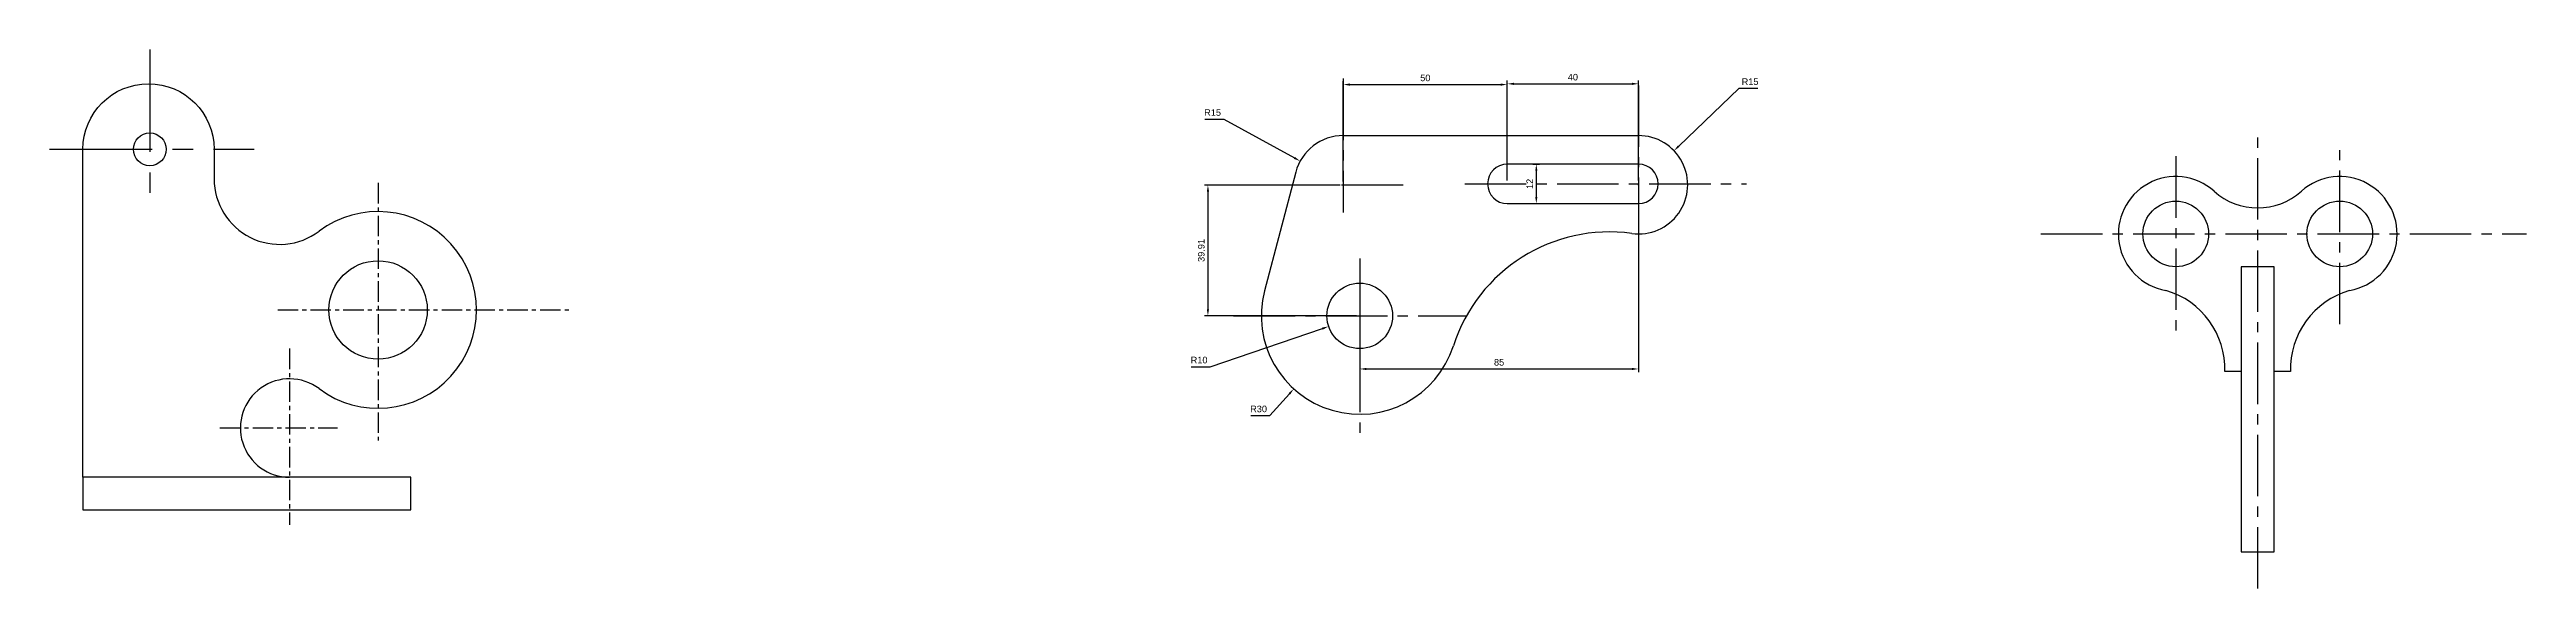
# Model space of a CAD drawing. Header units: millimetres. Extents: x 68 to 1734, y -38 to 214.
# Drawn here: x 68 to 823, y -38 to 126 of the extents above; entities that cross this region are included whole.
import ezdxf

# ---------------------------------------------------------------- set-up
doc = ezdxf.new("R2010")
doc.units = ezdxf.units.MM
doc.header["$LTSCALE"] = 5
doc.header["$MEASUREMENT"] = 0
doc.linetypes.add('CENTER', pattern=[2, 1.25, -0.25, 0.25, -0.25])
doc.linetypes.add('CENTER2', pattern=[1.125, 0.75, -0.125, 0.125, -0.125])
doc.styles.get("Standard").update_dxf_attribs({"font": 'arial.ttf'})
doc.dimstyles.get("Standard").update_dxf_attribs({"dimtxt": 2, "dimasz": 2, "dimexe": 1, "dimexo": 1, "dimgap": 1, "dimtad": 1, "dimtoh": 1, "dimdsep": 46, "dimtxsty": 'Standard', "dimcen": 0.09, "dimclrt": 2, "dimadec": 0, "dimazin": 0, "dimtfac": 1, "dimtofl": 0, "dimtmove": 0, "dimatfit": 3, "dimfxl": 1, "dimtolj": 1, "dimtzin": 0, "dimarcsym": 0})

# ---------------------------------------------------------------- blocks, each defined once
blk = doc.blocks.new('*D2')
at = {"color": 0, "lineweight": -2, "ltscale": 5, "transparency": 16777216}
for p, q in [((552.1, 84.17), (552.1, 27.72)), ((467.1, 43.91), (467.1, 27.72)), ((469.1, 28.72), (550.1, 28.72))]:
    blk.add_line(p, q, dxfattribs=at)
at = {"color": 0, "ltscale": 5, "transparency": 16777216}
for points in [[(469.1, 29.05), (469.1, 28.39), (467.1, 28.72)], [(550.1, 29.05), (550.1, 28.39), (552.1, 28.72)]]:
    blk.add_solid(points, dxfattribs=at)
at = {"layer": 'Defpoints', "color": 0, "ltscale": 5, "transparency": 16777216}
for p in [(552.1, 85.17), (467.1, 44.91), (552.1, 28.72)]:
    blk.add_point(p, dxfattribs=at)
at = {"color": 2, "ltscale": 5, "transparency": 16777216, "insert": (509.6, 30.74), "char_height": 2, "attachment_point": 5}
blk.add_mtext('\\A1;85', dxfattribs=at)
blk = doc.blocks.new('*D3')
at = {"color": 0, "lineweight": -2, "ltscale": 5, "transparency": 16777216}
for p, q in [((519.88, 91.17), (521.95, 91.17)), ((520.95, 89.17), (520.95, 81.17)), ((519.88, 79.17), (521.95, 79.17))]:
    blk.add_line(p, q, dxfattribs=at)
at = {"color": 0, "ltscale": 5, "transparency": 16777216}
for points in [[(520.62, 89.17), (521.28, 89.17), (520.95, 91.17)], [(520.62, 81.17), (521.28, 81.17), (520.95, 79.17)]]:
    blk.add_solid(points, dxfattribs=at)
at = {"layer": 'Defpoints', "color": 0, "ltscale": 5, "transparency": 16777216}
for p in [(518.88, 91.17), (518.88, 79.17), (520.95, 79.17)]:
    blk.add_point(p, dxfattribs=at)
at = {"color": 2, "ltscale": 5, "transparency": 16777216, "insert": (518.95, 85.17), "char_height": 2, "attachment_point": 5, "rotation": 90}
blk.add_mtext('\\A1;12', dxfattribs=at)
blk = doc.blocks.new('*D4')
at = {"color": 0, "lineweight": -2, "ltscale": 5, "transparency": 16777216}
for p, q in [((512.1, 86.17), (512.1, 116.69)), ((514.1, 115.69), (550.1, 115.69)), ((552.1, 86.17), (552.1, 116.69))]:
    blk.add_line(p, q, dxfattribs=at)
at = {"color": 0, "ltscale": 5, "transparency": 16777216}
for points in [[(514.1, 116.02), (514.1, 115.35), (512.1, 115.69)], [(550.1, 116.02), (550.1, 115.35), (552.1, 115.69)]]:
    blk.add_solid(points, dxfattribs=at)
at = {"layer": 'Defpoints', "color": 0, "ltscale": 5, "transparency": 16777216}
for p in [(552.1, 115.69), (512.1, 85.17), (552.1, 85.17)]:
    blk.add_point(p, dxfattribs=at)
at = {"color": 2, "ltscale": 5, "transparency": 16777216, "insert": (532.1, 117.71), "char_height": 2, "attachment_point": 5}
blk.add_mtext('\\A1;40', dxfattribs=at)
blk = doc.blocks.new('*D5')
at = {"color": 0, "lineweight": -2, "ltscale": 5, "transparency": 16777216}
for p, q in [((462.1, 85.91), (462.1, 116.46)), ((464.1, 115.46), (510.1, 115.46)), ((512.1, 86.17), (512.1, 116.46))]:
    blk.add_line(p, q, dxfattribs=at)
at = {"color": 0, "ltscale": 5, "transparency": 16777216}
for points in [[(464.1, 115.79), (464.1, 115.12), (462.1, 115.46)], [(510.1, 115.79), (510.1, 115.12), (512.1, 115.46)]]:
    blk.add_solid(points, dxfattribs=at)
at = {"layer": 'Defpoints', "color": 0, "ltscale": 5, "transparency": 16777216}
for p in [(512.1, 115.46), (462.1, 84.91), (512.1, 85.17)]:
    blk.add_point(p, dxfattribs=at)
at = {"color": 2, "ltscale": 5, "transparency": 16777216, "insert": (487.1, 117.48), "char_height": 2, "attachment_point": 5}
blk.add_mtext('\\A1;50', dxfattribs=at)
blk = doc.blocks.new('*D6')
at = {"color": 0, "lineweight": -2, "ltscale": 5, "transparency": 16777216}
for p, q in [((419.85, 104.9), (425.65, 104.9)), ((425.65, 104.9), (447.2, 93.09)), ((462.01, 84.91), (462.19, 84.91)), ((462.1, 84.82), (462.1, 85))]:
    blk.add_line(p, q, dxfattribs=at)
at = {"color": 0, "ltscale": 5, "transparency": 16777216}
blk.add_solid([(447.36, 93.38), (447.04, 92.79), (448.95, 92.12)], dxfattribs=at)
at = {"layer": 'Defpoints', "color": 0, "ltscale": 5, "transparency": 16777216}
for p in [(448.95, 92.12), (462.1, 84.91)]:
    blk.add_point(p, dxfattribs=at)
at = {"color": 2, "ltscale": 5, "transparency": 16777216, "insert": (422.25, 106.92), "char_height": 2, "attachment_point": 5}
blk.add_mtext('\\A1;R15', dxfattribs=at)
blk = doc.blocks.new('*D7')
at = {"color": 0, "lineweight": -2, "ltscale": 5, "transparency": 16777216}
for p, q in [((461.1, 84.82), (419.82, 84.82)), ((420.82, 82.82), (420.82, 46.91)), ((466.1, 44.91), (419.82, 44.91))]:
    blk.add_line(p, q, dxfattribs=at)
at = {"color": 0, "ltscale": 5, "transparency": 16777216}
for points in [[(420.49, 82.82), (421.16, 82.82), (420.82, 84.82)], [(420.49, 46.91), (421.16, 46.91), (420.82, 44.91)]]:
    blk.add_solid(points, dxfattribs=at)
at = {"layer": 'Defpoints', "color": 0, "ltscale": 5, "transparency": 16777216}
for p in [(462.1, 84.82), (420.82, 44.91), (467.1, 44.91)]:
    blk.add_point(p, dxfattribs=at)
at = {"color": 2, "ltscale": 5, "transparency": 16777216, "insert": (418.8, 64.87), "char_height": 2, "attachment_point": 5, "rotation": 90}
blk.add_mtext('\\A1;39.91', dxfattribs=at)
blk = doc.blocks.new('*D8')
at = {"color": 0, "lineweight": -2, "ltscale": 5, "transparency": 16777216}
for p, q in [((582.73, 114.31), (564.37, 96.69)), ((588.52, 114.31), (582.73, 114.31)), ((552.01, 84.91), (552.19, 84.91)), ((552.1, 84.82), (552.1, 85))]:
    blk.add_line(p, q, dxfattribs=at)
at = {"color": 0, "ltscale": 5, "transparency": 16777216}
blk.add_solid([(564.14, 96.93), (564.6, 96.44), (562.92, 95.3)], dxfattribs=at)
at = {"layer": 'Defpoints', "color": 0, "ltscale": 5, "transparency": 16777216}
for p in [(562.92, 95.3), (552.1, 84.91)]:
    blk.add_point(p, dxfattribs=at)
at = {"color": 2, "ltscale": 5, "transparency": 16777216, "insert": (586.12, 116.33), "char_height": 2, "attachment_point": 5}
blk.add_mtext('\\A1;R15', dxfattribs=at)
blk = doc.blocks.new('*D9')
at = {"color": 0, "lineweight": -2, "ltscale": 5, "transparency": 16777216}
for p, q in [((421.51, 29.41), (455.74, 41.05)), ((467.01, 44.91), (467.19, 44.91)), ((467.1, 44.82), (467.1, 45)), ((415.74, 29.41), (421.51, 29.41))]:
    blk.add_line(p, q, dxfattribs=at)
at = {"color": 0, "ltscale": 5, "transparency": 16777216}
blk.add_solid([(455.63, 41.36), (455.85, 40.73), (457.64, 41.69)], dxfattribs=at)
at = {"layer": 'Defpoints', "color": 0, "ltscale": 5, "transparency": 16777216}
for p in [(457.64, 41.69), (467.1, 44.91)]:
    blk.add_point(p, dxfattribs=at)
at = {"color": 2, "ltscale": 5, "transparency": 16777216, "insert": (418.13, 31.43), "char_height": 2, "attachment_point": 5}
blk.add_mtext('\\A1;R10', dxfattribs=at)
blk = doc.blocks.new('*D10')
at = {"color": 0, "lineweight": -2, "ltscale": 5, "transparency": 16777216}
for p, q in [((467.01, 44.91), (467.19, 44.91)), ((467.1, 44.82), (467.1, 45)), ((439.65, 14.49), (445.66, 21.16)), ((433.88, 14.49), (439.65, 14.49))]:
    blk.add_line(p, q, dxfattribs=at)
at = {"color": 0, "ltscale": 5, "transparency": 16777216}
blk.add_solid([(445.42, 21.38), (445.91, 20.93), (447, 22.64)], dxfattribs=at)
at = {"layer": 'Defpoints', "color": 0, "ltscale": 5, "transparency": 16777216}
for p in [(467.1, 44.91), (447, 22.64)]:
    blk.add_point(p, dxfattribs=at)
at = {"color": 2, "ltscale": 5, "transparency": 16777216, "insert": (436.27, 16.52), "char_height": 2, "attachment_point": 5}
blk.add_mtext('\\A1;R30', dxfattribs=at)

msp = doc.modelspace()

# ---------------------------------------------------------------- linework, layer by layer
at = {"color": 114, "linetype": 'CENTER', "ltscale": 5, "true_color": 0x139b48}
for p, q in [((98.205, 126.151), (98.205, 77.965)), ((67.633, 95.716), (130.053, 95.716))]:
    msp.add_line(p, q, dxfattribs=at)
at = {"color": 85, "linetype": 'CENTER2', "ltscale": 5, "true_color": 0x58ba48}
for p, q in [((462.103, 117.293), (462.103, 76.449)), ((552.103, 115.228), (552.103, 55.109)), ((740.908, -38.231), (740.908, 99.828)), ((715.908, 93.588), (715.908, 40.028)), ((765.908, 42.368), (765.908, 95.408)), ((433.453, 84.912), (480.302, 84.912)), ((499.133, 85.168), (585.022, 85.168)), ((674.784, 69.904), (822.843, 69.904)), ((467.103, 62.396), (467.103, 8.441)), ((428.664, 44.912), (499.649, 44.912))]:
    msp.add_line(p, q, dxfattribs=at)
at = {"ltscale": 5}
for p, q in [((462.103, 99.912), (552.103, 99.912)), ((447.595, 88.724), (438.087, 52.535)), ((745.908, 59.904), (735.908, 59.904)), ((735.908, 59.904), (735.908, -27.096)), ((745.908, -27.096), (745.908, 59.904)), ((735.908, 27.904), (730.908, 27.904)), ((750.908, 27.904), (745.908, 27.904)), ((735.908, -27.096), (745.908, -27.096))]:
    msp.add_line(p, q, dxfattribs=at)
at = {"color": 114, "linetype": 'CENTER', "true_color": 0x139b48}
for p, q in [((167.813, 85.474), (167.813, 6.906)), ((137.195, 46.716), (226.594, 46.716)), ((140.813, 34.943), (140.813, -18.848)), ((119.576, 10.716), (155.466, 10.716))]:
    msp.add_line(p, q, dxfattribs=at)
msp.add_lwpolyline([(77.813, -4.284), (77.813, 95.716, -1), (117.813, 95.716), (117.813, 86.716)], format="xyb")
at = {"ltscale": 5}
msp.add_lwpolyline([(552.103, 91.168), (512.103, 91.168, 1), (512.103, 79.168), (552.103, 79.168, 1), (552.103, 91.168, -1)], format="xyb", dxfattribs=at)
msp.add_lwpolyline([(77.813, -14.284), (177.813, -14.284), (177.813, -4.284), (77.813, -4.284)], close=True)
for centre, radius in [((98.205, 95.716), 5), ((715.908, 69.904), 10), ((765.908, 69.904), 10), ((467.103, 44.912), 10)]:
    msp.add_circle(centre, radius, dxfattribs=at)
msp.add_circle((167.813, 46.716), 15)
for centre, radius, start, end in [((462.103, 84.912), 15, 90, 165.279569), ((552.103, 84.912), 15, 262.208647, 90), ((715.908, 69.904), 17.5, 48.189685, 260.110018), ((765.908, 69.904), 17.5, 279.889982, 131.810315), ((740.908, 97.855), 20, 228.189685, 311.810315), ((543.291, 20.512), 50, 82.208647, 162.241881), ((467.103, 44.912), 30, 165.279569, 342.241881), ((705.919, 28.66), 25, 358.269254, 73.780734), ((775.896, 28.66), 25, 106.219266, 181.730746)]:
    msp.add_arc(centre, radius, start, end, dxfattribs=at)
for centre, radius, start, end in [((137.813, 86.716), 20, 180, 306.869898), ((167.813, 46.716), 30, 233.130102, 126.869898), ((140.813, 10.716), 15, 53.130102, 270)]:
    msp.add_arc(centre, radius, start, end)

# ---------------------------------------------------------------- dimensions: what is measured, and where the dimension line sits
for base, p1, p2, picture, middle in [((512.103, 115.457), (462.103, 84.912), (512.103, 85.168), '*D5', (487.103, 117.478)), ((552.103, 115.687), (512.103, 85.168), (552.103, 85.168), '*D4', (532.103, 117.708)), ((552.103, 28.721), (467.103, 44.912), (552.103, 85.168), '*D2', (509.603, 30.742))]:
    dim = msp.add_linear_dim(base=base, p1=p1, p2=p2, dimstyle='Standard', dxfattribs=at)
    dim.commit()
    dim.dimension.update_dxf_attribs({"geometry": picture, "text_midpoint": middle})
for center, mpoint, picture, middle in [((552.103, 84.912), (562.923, 95.3), '*D8', (586.122, 114.31)), ((462.103, 84.912), (448.95, 92.124), '*D6', (422.248, 104.902)), ((467.103, 44.912), (457.635, 41.693), '*D9', (418.126, 29.409)), ((467.103, 44.912), (447.004, 22.64), '*D10', (436.268, 14.494))]:
    dim = msp.add_radius_dim(center=center, mpoint=mpoint, dimstyle='Standard', dxfattribs=at)
    dim.commit()
    dim.dimension.update_dxf_attribs({"geometry": picture, "text_midpoint": middle, "dimtype": 164})
for base, p1, p2, picture, middle in [((520.95, 79.168), (518.883, 91.168), (518.883, 79.168), '*D3', (518.945, 85.168)), ((420.823, 44.912), (462.103, 84.822), (467.103, 44.912), '*D7', (418.801, 64.867))]:
    dim = msp.add_linear_dim(base=base, p1=p1, p2=p2, angle=90, dimstyle='Standard', dxfattribs=at)
    dim.commit()
    dim.dimension.update_dxf_attribs({"geometry": picture, "text_midpoint": middle})

doc.saveas('drawing.dxf')
